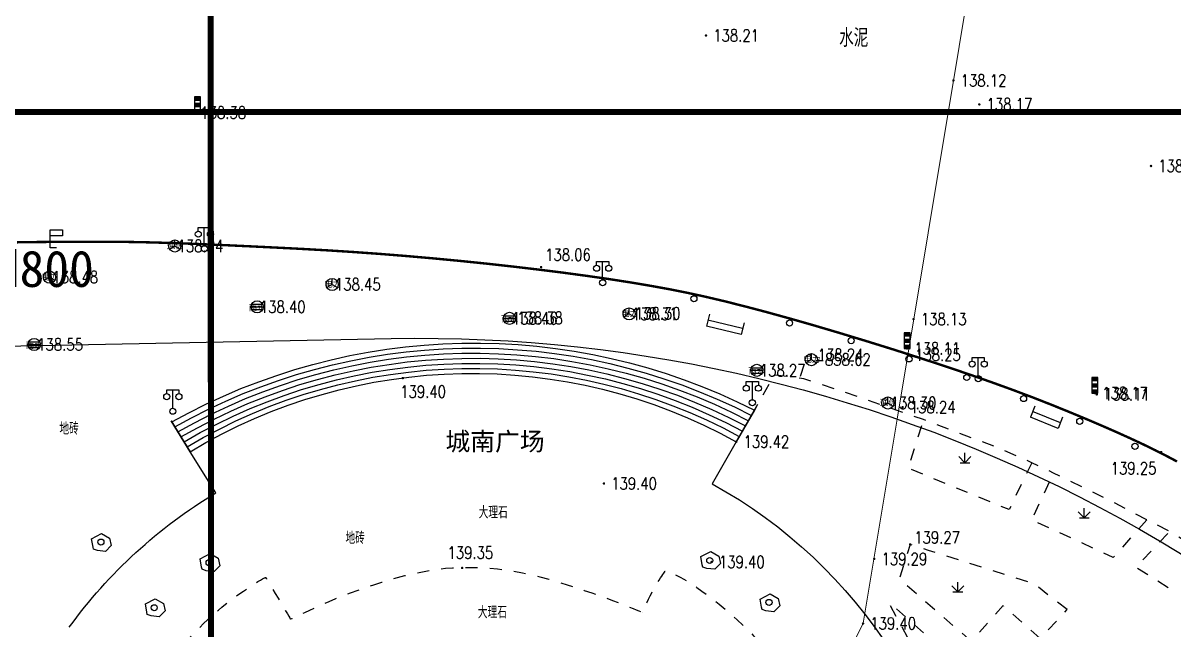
# Model space of a CAD drawing. Extents: x 529262 to 576451, y 2694391 to 2717535.
# Drawn here: x 566638.3 to 566733.2, y 2709630.8 to 2709680.9 of the extents above; entities that cross this region are included whole.
import ezdxf
from ezdxf.enums import TextEntityAlignment as Align
from ezdxf.xclip import XClip

# ---------------------------------------------------------------- set-up
doc = ezdxf.new("R2010")
doc.units = 0
doc.header["$XCLIPFRAME"] = 0
doc.linetypes.add('X6', pattern=[2, 1, -1])
for name, color, linetype in [('a红线图', 1, 'Continuous'), ('COMPONENT', 8, 'Continuous'), ('DLDW', 8, 'Continuous'), ('DLSS', 4, 'Continuous'), ('GCD', 8, 'Continuous'), ('GXYZ', 8, 'Continuous'), ('JMD', 8, 'Continuous'), ('PP-COM', 7, 'Continuous'), ('RD-中线', 40, 'Continuous'), ('RD-红线', 7, 'Continuous'), ('ZBTZ', 8, 'Continuous'), ('ZJ', 7, 'Continuous')]:
    doc.layers.add(name, color=color, linetype=linetype)
doc.layers.add('现状管道深度（物探资料）', color=2, linetype='Continuous', plot=False)
doc.styles.add('HZ', font='rs.shx', dxfattribs={"width": 0.8, "bigfont": 'hztxt.shx'})
doc.styles.get("Standard").update_dxf_attribs({"font": '', "height": 2.5, "bigfont": 'smfs.shx'})
doc.styles.add('宋体', font='', dxfattribs={"width": 0.75})
doc.styles.add('细等线体', font='', dxfattribs={"width": 0.8})
doc.styles.get('Standard').set_extended_font_data('FangSong_GB2312')
doc.styles.get('宋体').set_extended_font_data('SimSun')
doc.styles.get('细等线体').set_extended_font_data('FZXiDengXian-Z06S')
doc.linetypes.add('1161', pattern='A,0,[149,AAA.SHX,S=0.15,R=0,X=0,Y=0],-1.6', length=1.6)

# ---------------------------------------------------------------- blocks, each defined once
blk = doc.blocks.new('A$C19FD0107')
at = {"layer": 'RD-中线', "color": 8, "linetype": 'Continuous', "flags": 128}
for points in [[(-4490.734, 14139.438, 0), (-4490.29, 14139.417)], [(-3818.251, 14086.168, 0), (-3817.74, 14086.169)]]:
    blk.add_lwpolyline(points, format="xyb", dxfattribs=at)
at = {"layer": 'RD-红线', "color": 8, "linetype": 'Continuous', "flags": 128}
blk.add_lwpolyline([(-4537.78, 15260.222), (-4358.431, 15263.688), (-4329.322, 15264.251, -0.258529), (-4226.507, 15209.852), (-4206.587, 15179.325)], format="xyb", dxfattribs=at)
blk = doc.blocks.new('GC200')
at = {"linetype": 'Continuous', "const_width": 0.2, "flags": 128}
blk.add_lwpolyline([(-0.1, 0, 1), (0.1, 0, 1)], format="xyb", close=True, dxfattribs=at)
blk = doc.blocks.new('gc054')
at = {"color": 8}
for points in [[(-0.5, 0), (0, 0), (0.5, 0), (0.5, 2.6), (-0.5, 2.6), (-0.5, 0)], [(-0.5, 2.08), (0.5, 2.08)], [(-0.5, 1.56), (0.5, 1.56)], [(-0.5, 1.04), (0.5, 1.04)], [(-0.5, 0.52), (0.5, 0.52)]]:
    blk.add_lwpolyline(points, dxfattribs=at)
at = {"color": 8, "linetype": 'Continuous'}
for points in [[(0.5, 2.08), (0.5, 2.6), (-0.5, 2.6)], [(-0.5, 2.6), (-0.5, 2.08), (0.5, 2.08)], [(-0.5, 1.56), (-0.5, 1.04), (0.5, 1.04)], [(0.5, 1.56), (-0.5, 1.56), (0.5, 1.04)], [(0.5, 0), (0.5, 0.52), (-0.5, 0.52)], [(-0.5, 0.52), (0, 0), (0.5, 0)], [(-0.5, 0.52), (-0.5, 0), (0, 0)]]:
    blk.add_solid(points, dxfattribs=at)
blk = doc.blocks.new('gc097')
at = {"color": 8}
for p, q in [((-1, 2.9), (-1, 3.5)), ((-1, 3.5), (1, 3.5)), ((0, 0.5), (0, 3.5)), ((1, 3.5), (1, 2.9))]:
    blk.add_line(p, q, dxfattribs=at)
for centre in [(-1, 2.4), (1, 2.4), (0, 0)]:
    blk.add_circle(centre, 0.5, dxfattribs=at)
blk = doc.blocks.new('gc170')
at = {"color": 8, "linetype": 'Continuous'}
blk.add_circle((0, 0), 0.5, dxfattribs=at)
blk = doc.blocks.new('gc124')
at = {"color": 8}
for p, q in [((-1, 1), (0, 0)), ((-0.8, 0), (0.8, 0)), ((0, 0), (0, 1.6)), ((0, 0), (1, 1))]:
    blk.add_line(p, q, dxfattribs=at)
blk = doc.blocks.new('gc076')
at = {"color": 8}
for p, q in [((0, 0), (0, 3)), ((0, 3), (2, 3)), ((2, 2), (0, 2)), ((2, 3), (2, 2)), ((1, 0), (0, 0))]:
    blk.add_line(p, q, dxfattribs=at)
blk = doc.blocks.new('gcbj0103')
for p, q in [((-1, 0), (1, 0)), ((-0.9, 0.43), (0.9, 0.43)), ((-0.88, -0.47), (0.88, -0.47))]:
    blk.add_line(p, q)
blk.add_circle((0, 0), 1)
blk = doc.blocks.new('gcbj0107')
for q in [(-0.87, -0.5), (0, 1), (0.87, -0.5)]:
    blk.add_line((0, 0), q)
blk.add_circle((0, 0), 1)

msp = doc.modelspace()

# ---------------------------------------------------------------- linework, layer by layer
at = {"const_width": 0.5}
for points in [[(566139.325, 2710172.956), (565986.518, 2710172.842), (565986.681, 2709601.261), (566518.586, 2709601.552), (566518.485, 2709673.527), (566764.333, 2709673.513), (566764.12, 2710112.127), (566139.363, 2710109.398), (566139.316, 2710172.956)], [(566028.964, 2709839.461), (565876.265, 2709839.261), (565876.394, 2709267.88), (566408.228, 2709267.964), (566408.154, 2709339.933), (566653.935, 2709340), (566653.753, 2709778.668), (566028.899, 2709776.063), (566028.964, 2709839.461)]]:
    msp.add_lwpolyline(points, dxfattribs=at)
at = {"layer": 'a红线图', "color": 8, "linetype": 'Continuous', "lineweight": 0, "flags": 128}
msp.add_lwpolyline([(566640.215, 2709420.592), (566639.394, 2709439.134), (566650.551, 2709482.846), (566667.752, 2709540.108), (566678.845, 2709573.442), (566678.845, 2709573.442), (566689.312, 2709594.528), (566707.611, 2709631.396), (566710.408, 2709648.217), (566718.071, 2709694.303), (566739.511, 2709731.688)], dxfattribs=at)
msp.add_lwpolyline([(566640.215, 2709420.592), (566639.394, 2709439.134), (566650.551, 2709482.846), (566667.752, 2709540.108), (566678.845, 2709573.442), (566678.845, 2709573.442), (566689.312, 2709594.528), (566707.611, 2709631.396), (566710.408, 2709648.217), (566718.071, 2709694.303), (566739.511, 2709731.688)], dxfattribs=at)
msp.add_lwpolyline([(566640.215, 2709420.592), (566639.394, 2709439.134), (566650.551, 2709482.846), (566667.752, 2709540.108), (566678.845, 2709573.442), (566678.845, 2709573.442), (566689.312, 2709594.528), (566707.611, 2709631.396), (566710.408, 2709648.217), (566718.071, 2709694.303), (566739.511, 2709731.688)], dxfattribs=at)
msp.add_lwpolyline([(566640.215, 2709420.592), (566639.394, 2709439.134), (566650.551, 2709482.846), (566667.752, 2709540.108), (566678.845, 2709573.442), (566678.845, 2709573.442), (566689.312, 2709594.528), (566707.611, 2709631.396), (566710.408, 2709648.217), (566718.071, 2709694.303), (566739.511, 2709731.688)], dxfattribs=at)
at = {"layer": 'DLDW', "color": 252, "linetype": 'Continuous'}
for p, q in [((566694.919, 2709656.854), (566694.684, 2709655.882)), ((566694.919, 2709656.854), (566694.684, 2709655.882)), ((566697.542, 2709655.188), (566694.684, 2709655.882)), ((566697.542, 2709655.188), (566694.684, 2709655.882)), ((566697.659, 2709655.674), (566694.801, 2709656.368)), ((566697.659, 2709655.674), (566694.801, 2709656.368)), ((566697.777, 2709656.16), (566697.542, 2709655.188)), ((566697.777, 2709656.16), (566697.542, 2709655.188)), ((566721.759, 2709649.295), (566721.389, 2709648.366)), ((566721.759, 2709649.295), (566721.389, 2709648.366)), ((566723.684, 2709647.45), (566721.389, 2709648.366)), ((566723.684, 2709647.45), (566721.389, 2709648.366)), ((566723.869, 2709647.915), (566721.574, 2709648.831)), ((566723.869, 2709647.915), (566721.574, 2709648.831)), ((566724.055, 2709648.379), (566723.684, 2709647.45)), ((566724.055, 2709648.379), (566723.684, 2709647.45))]:
    msp.add_line(p, q, dxfattribs=at)
at = {"layer": 'DLSS', "linetype": 'Continuous', "const_width": 0.2, "elevation": 139.079, "flags": 128}
msp.add_lwpolyline([(566733.485, 2709644.723), (566732.571, 2709645.204), (566731.679, 2709645.657), (566730.706, 2709646.13), (566729.653, 2709646.622), (566728.519, 2709647.134), (566727.304, 2709647.666), (566726.009, 2709648.218), (566724.633, 2709648.789), (566723.176, 2709649.38), (566721.628, 2709649.987), (566719.977, 2709650.609), (566718.222, 2709651.244), (566716.365, 2709651.894), (566714.405, 2709652.557), (566712.341, 2709653.234), (566710.175, 2709653.926), (566707.905, 2709654.631), (566705.642, 2709655.317), (566703.496, 2709655.95), (566701.466, 2709656.529), (566699.552, 2709657.056), (566697.755, 2709657.529), (566696.074, 2709657.95), (566694.509, 2709658.317), (566693.061, 2709658.632), (566691.621, 2709658.917), (566690.078, 2709659.198), (566688.434, 2709659.475), (566686.688, 2709659.747), (566684.84, 2709660.014), (566682.89, 2709660.277), (566680.838, 2709660.535), (566678.684, 2709660.789), (566676.481, 2709661.032), (566674.282, 2709661.257), (566672.086, 2709661.465), (566669.894, 2709661.656), (566667.706, 2709661.83), (566665.52, 2709661.986), (566663.339, 2709662.125), (566661.16, 2709662.247), (566659.053, 2709662.354), (566657.082, 2709662.45), (566655.248, 2709662.536), (566653.552, 2709662.609), (566651.992, 2709662.672), (566650.57, 2709662.724), (566649.284, 2709662.764), (566648.136, 2709662.793), (566647, 2709662.813), (566645.752, 2709662.826), (566644.391, 2709662.832), (566642.918, 2709662.831), (566641.332, 2709662.822), (566639.634, 2709662.807), (566637.823, 2709662.784)], dxfattribs=at)
msp.add_lwpolyline([(566733.485, 2709644.723), (566732.571, 2709645.204), (566731.679, 2709645.657), (566730.706, 2709646.13), (566729.653, 2709646.622), (566728.519, 2709647.134), (566727.304, 2709647.666), (566726.009, 2709648.218), (566724.633, 2709648.789), (566723.176, 2709649.38), (566721.628, 2709649.987), (566719.977, 2709650.609), (566718.222, 2709651.244), (566716.365, 2709651.894), (566714.405, 2709652.557), (566712.341, 2709653.234), (566710.175, 2709653.926), (566707.905, 2709654.631), (566705.642, 2709655.317), (566703.496, 2709655.95), (566701.466, 2709656.529), (566699.552, 2709657.056), (566697.755, 2709657.529), (566696.074, 2709657.95), (566694.509, 2709658.317), (566693.061, 2709658.632), (566691.621, 2709658.917), (566690.078, 2709659.198), (566688.434, 2709659.475), (566686.688, 2709659.747), (566684.84, 2709660.014), (566682.89, 2709660.277), (566680.838, 2709660.535), (566678.684, 2709660.789), (566676.481, 2709661.032), (566674.282, 2709661.257), (566672.086, 2709661.465), (566669.894, 2709661.656), (566667.706, 2709661.83), (566665.52, 2709661.986), (566663.339, 2709662.125), (566661.16, 2709662.247), (566659.053, 2709662.354), (566657.082, 2709662.45), (566655.248, 2709662.536), (566653.552, 2709662.609), (566651.992, 2709662.672), (566650.57, 2709662.724), (566649.284, 2709662.764), (566648.136, 2709662.793), (566647, 2709662.813), (566645.752, 2709662.826), (566644.391, 2709662.832), (566642.918, 2709662.831), (566641.332, 2709662.822), (566639.634, 2709662.807), (566637.823, 2709662.784)], dxfattribs=at)
at = {"layer": 'DLSS', "linetype": 'X6', "flags": 128}
for points in [[(566734.473, 2709637.968), (566732.875, 2709638.962), (566730.993, 2709639.913), (566728.274, 2709641.336), (566723.311, 2709643.761), (566721.515, 2709644.625), (566718.79, 2709645.822), (566715.181, 2709647.175), (566712.58, 2709648.17), (566707.225, 2709650.046), (566702.709, 2709651.534), (566700.262, 2709651.86), (566698.906, 2709649.45), (566698.647, 2709648.948)], [(566734.473, 2709637.968), (566732.875, 2709638.962), (566730.993, 2709639.913), (566728.274, 2709641.336), (566723.311, 2709643.761), (566721.515, 2709644.625), (566718.79, 2709645.822), (566715.181, 2709647.175), (566712.58, 2709648.17), (566707.225, 2709650.046), (566702.709, 2709651.534), (566700.262, 2709651.86), (566698.906, 2709649.45), (566698.647, 2709648.948)], [(566651.519, 2709629.588), (566651.624, 2709629.706), (566652.057, 2709630.18), (566652.464, 2709630.616), (566652.846, 2709631.012), (566653.203, 2709631.37), (566653.534, 2709631.689), (566653.84, 2709631.968), (566654.133, 2709632.225), (566654.426, 2709632.476), (566654.72, 2709632.719), (566655.015, 2709632.956), (566655.31, 2709633.186), (566655.606, 2709633.41), (566655.902, 2709633.627), (566656.199, 2709633.837), (566656.484, 2709634.035), (566656.745, 2709634.214), (566656.982, 2709634.375), (566657.195, 2709634.517), (566657.383, 2709634.64), (566657.547, 2709634.745), (566657.687, 2709634.831), (566657.803, 2709634.899), (566657.902, 2709634.954), (566657.988, 2709635.002), (566658.064, 2709635.043), (566658.129, 2709635.077), (566658.182, 2709635.105), (566658.223, 2709635.126), (566658.254, 2709635.139), (566658.273, 2709635.146), (566658.286, 2709635.15), (566658.297, 2709635.153), (566658.306, 2709635.155), (566658.314, 2709635.157), (566658.32, 2709635.159), (566658.324, 2709635.16), (566658.327, 2709635.16), (566658.327, 2709635.161), (566658.343, 2709635.134), (566658.391, 2709635.054), (566658.471, 2709634.92), (566658.583, 2709634.733), (566658.727, 2709634.492), (566658.902, 2709634.198), (566659.11, 2709633.85), (566659.349, 2709633.449), (566659.589, 2709633.048), (566659.796, 2709632.7), (566659.972, 2709632.406), (566660.116, 2709632.166), (566660.227, 2709631.978), (566660.307, 2709631.845), (566660.355, 2709631.764), (566660.371, 2709631.738), (566660.371, 2709631.738), (566660.371, 2709631.738), (566660.371, 2709631.738), (566660.371, 2709631.738), (566660.371, 2709631.738), (566660.371, 2709631.738), (566660.371, 2709631.738), (566660.371, 2709631.738), (566660.404, 2709631.753), (566660.502, 2709631.799), (566660.666, 2709631.875), (566660.895, 2709631.981), (566661.189, 2709632.118), (566661.549, 2709632.286), (566661.974, 2709632.484), (566662.465, 2709632.712), (566662.997, 2709632.954), (566663.549, 2709633.193), (566664.119, 2709633.43), (566664.709, 2709633.664), (566665.316, 2709633.895), (566665.943, 2709634.123), (566666.589, 2709634.349), (566667.253, 2709634.572), (566667.918, 2709634.784), (566668.565, 2709634.98), (566669.195, 2709635.158), (566669.806, 2709635.318), (566670.401, 2709635.461), (566670.977, 2709635.587), (566671.536, 2709635.696), (566672.077, 2709635.787), (566672.616, 2709635.861), (566673.17, 2709635.92), (566673.738, 2709635.962), (566674.32, 2709635.988), (566674.916, 2709635.997), (566675.526, 2709635.991), (566676.151, 2709635.968), (566676.79, 2709635.929), (566677.443, 2709635.871), (566678.112, 2709635.788), (566678.795, 2709635.682), (566679.494, 2709635.551), (566680.208, 2709635.397), (566680.937, 2709635.219), (566681.681, 2709635.018), (566682.44, 2709634.792), (566683.189, 2709634.558), (566683.902, 2709634.329), (566684.581, 2709634.106), (566685.223, 2709633.888), (566685.831, 2709633.677), (566686.403, 2709633.471), (566686.94, 2709633.271), (566687.441, 2709633.076), (566687.895, 2709632.897), (566688.288, 2709632.741), (566688.62, 2709632.61), (566688.892, 2709632.502), (566689.104, 2709632.418), (566689.255, 2709632.358), (566689.346, 2709632.323), (566689.376, 2709632.311), (566689.376, 2709632.311), (566689.376, 2709632.311), (566689.376, 2709632.311), (566689.376, 2709632.311), (566689.376, 2709632.311), (566689.376, 2709632.311), (566689.376, 2709632.311), (566689.376, 2709632.311), (566689.384, 2709632.327), (566689.409, 2709632.378), (566689.451, 2709632.462), (566689.509, 2709632.58), (566689.584, 2709632.732), (566689.676, 2709632.917), (566689.785, 2709633.136), (566689.91, 2709633.389), (566690.042, 2709633.652), (566690.171, 2709633.902), (566690.297, 2709634.138), (566690.421, 2709634.362), (566690.542, 2709634.572), (566690.659, 2709634.769), (566690.774, 2709634.953), (566690.886, 2709635.124), (566690.99, 2709635.278), (566691.08, 2709635.412), (566691.156, 2709635.525), (566691.218, 2709635.617), (566691.267, 2709635.689), (566691.301, 2709635.74), (566691.322, 2709635.771), (566691.329, 2709635.781), (566691.329, 2709635.781), (566691.329, 2709635.781), (566691.329, 2709635.781), (566691.329, 2709635.781), (566691.329, 2709635.781), (566691.329, 2709635.781), (566691.329, 2709635.781), (566691.329, 2709635.781), (566691.347, 2709635.772), (566691.402, 2709635.745), (566691.493, 2709635.7), (566691.621, 2709635.636), (566691.785, 2709635.555), (566691.986, 2709635.455), (566692.223, 2709635.337), (566692.497, 2709635.201), (566692.803, 2709635.039), (566693.137, 2709634.843), (566693.499, 2709634.614), (566693.889, 2709634.35), (566694.308, 2709634.052), (566694.755, 2709633.721), (566695.23, 2709633.356), (566695.733, 2709632.956), (566696.243, 2709632.537), (566696.737, 2709632.113), (566697.215, 2709631.684), (566697.678, 2709631.249), (566698.125, 2709630.809), (566698.557, 2709630.364), (566698.973, 2709629.913), (566699.374, 2709629.458), (566699.784, 2709628.971), (566700.228, 2709628.427), (566700.706, 2709627.826), (566701.218, 2709627.168), (566701.764, 2709626.453), (566702.344, 2709625.681), (566702.958, 2709624.852), (566703.606, 2709623.966)], [(566651.519, 2709629.588), (566651.624, 2709629.706), (566652.057, 2709630.18), (566652.464, 2709630.616), (566652.846, 2709631.012), (566653.203, 2709631.37), (566653.534, 2709631.689), (566653.84, 2709631.968), (566654.133, 2709632.225), (566654.426, 2709632.476), (566654.72, 2709632.719), (566655.015, 2709632.956), (566655.31, 2709633.186), (566655.606, 2709633.41), (566655.902, 2709633.627), (566656.199, 2709633.837), (566656.484, 2709634.035), (566656.745, 2709634.214), (566656.982, 2709634.375), (566657.195, 2709634.517), (566657.383, 2709634.64), (566657.547, 2709634.745), (566657.687, 2709634.831), (566657.803, 2709634.899), (566657.902, 2709634.954), (566657.988, 2709635.002), (566658.064, 2709635.043), (566658.129, 2709635.077), (566658.182, 2709635.105), (566658.223, 2709635.126), (566658.254, 2709635.139), (566658.273, 2709635.146), (566658.286, 2709635.15), (566658.297, 2709635.153), (566658.306, 2709635.155), (566658.314, 2709635.157), (566658.32, 2709635.159), (566658.324, 2709635.16), (566658.327, 2709635.16), (566658.327, 2709635.161), (566658.343, 2709635.134), (566658.391, 2709635.054), (566658.471, 2709634.92), (566658.583, 2709634.733), (566658.727, 2709634.492), (566658.902, 2709634.198), (566659.11, 2709633.85), (566659.349, 2709633.449), (566659.589, 2709633.048), (566659.796, 2709632.7), (566659.972, 2709632.406), (566660.116, 2709632.166), (566660.227, 2709631.978), (566660.307, 2709631.845), (566660.355, 2709631.764), (566660.371, 2709631.738), (566660.371, 2709631.738), (566660.371, 2709631.738), (566660.371, 2709631.738), (566660.371, 2709631.738), (566660.371, 2709631.738), (566660.371, 2709631.738), (566660.371, 2709631.738), (566660.371, 2709631.738), (566660.404, 2709631.753), (566660.502, 2709631.799), (566660.666, 2709631.875), (566660.895, 2709631.981), (566661.189, 2709632.118), (566661.549, 2709632.286), (566661.974, 2709632.484), (566662.465, 2709632.712), (566662.997, 2709632.954), (566663.549, 2709633.193), (566664.119, 2709633.43), (566664.709, 2709633.664), (566665.316, 2709633.895), (566665.943, 2709634.123), (566666.589, 2709634.349), (566667.253, 2709634.572), (566667.918, 2709634.784), (566668.565, 2709634.98), (566669.195, 2709635.158), (566669.806, 2709635.318), (566670.401, 2709635.461), (566670.977, 2709635.587), (566671.536, 2709635.696), (566672.077, 2709635.787), (566672.616, 2709635.861), (566673.17, 2709635.92), (566673.738, 2709635.962), (566674.32, 2709635.988), (566674.916, 2709635.997), (566675.526, 2709635.991), (566676.151, 2709635.968), (566676.79, 2709635.929), (566677.443, 2709635.871), (566678.112, 2709635.788), (566678.795, 2709635.682), (566679.494, 2709635.551), (566680.208, 2709635.397), (566680.937, 2709635.219), (566681.681, 2709635.018), (566682.44, 2709634.792), (566683.189, 2709634.558), (566683.902, 2709634.329), (566684.581, 2709634.106), (566685.223, 2709633.888), (566685.831, 2709633.677), (566686.403, 2709633.471), (566686.94, 2709633.271), (566687.441, 2709633.076), (566687.895, 2709632.897), (566688.288, 2709632.741), (566688.62, 2709632.61), (566688.892, 2709632.502), (566689.104, 2709632.418), (566689.255, 2709632.358), (566689.346, 2709632.323), (566689.376, 2709632.311), (566689.376, 2709632.311), (566689.376, 2709632.311), (566689.376, 2709632.311), (566689.376, 2709632.311), (566689.376, 2709632.311), (566689.376, 2709632.311), (566689.376, 2709632.311), (566689.376, 2709632.311), (566689.384, 2709632.327), (566689.409, 2709632.378), (566689.451, 2709632.462), (566689.509, 2709632.58), (566689.584, 2709632.732), (566689.676, 2709632.917), (566689.785, 2709633.136), (566689.91, 2709633.389), (566690.042, 2709633.652), (566690.171, 2709633.902), (566690.297, 2709634.138), (566690.421, 2709634.362), (566690.542, 2709634.572), (566690.659, 2709634.769), (566690.774, 2709634.953), (566690.886, 2709635.124), (566690.99, 2709635.278), (566691.08, 2709635.412), (566691.156, 2709635.525), (566691.218, 2709635.617), (566691.267, 2709635.689), (566691.301, 2709635.74), (566691.322, 2709635.771), (566691.329, 2709635.781), (566691.329, 2709635.781), (566691.329, 2709635.781), (566691.329, 2709635.781), (566691.329, 2709635.781), (566691.329, 2709635.781), (566691.329, 2709635.781), (566691.329, 2709635.781), (566691.329, 2709635.781), (566691.347, 2709635.772), (566691.402, 2709635.745), (566691.493, 2709635.7), (566691.621, 2709635.636), (566691.785, 2709635.555), (566691.986, 2709635.455), (566692.223, 2709635.337), (566692.497, 2709635.201), (566692.803, 2709635.039), (566693.137, 2709634.843), (566693.499, 2709634.614), (566693.889, 2709634.35), (566694.308, 2709634.052), (566694.755, 2709633.721), (566695.23, 2709633.356), (566695.733, 2709632.956), (566696.243, 2709632.537), (566696.737, 2709632.113), (566697.215, 2709631.684), (566697.678, 2709631.249), (566698.125, 2709630.809), (566698.557, 2709630.364), (566698.973, 2709629.913), (566699.374, 2709629.458), (566699.784, 2709628.971), (566700.228, 2709628.427), (566700.706, 2709627.826), (566701.218, 2709627.168), (566701.764, 2709626.453), (566702.344, 2709625.681), (566702.958, 2709624.852), (566703.606, 2709623.966)]]:
    msp.add_lwpolyline(points, dxfattribs=at)
for points, elevation in [([(566721.515, 2709644.625), (566719.638, 2709640.754), (566711.314, 2709644.169), (566712.58, 2709648.17)], 138.301), ([(566721.515, 2709644.625), (566719.638, 2709640.754), (566711.314, 2709644.169), (566712.58, 2709648.17)], 138.301), ([(566730.993, 2709639.913), (566728.228, 2709636.819), (566721.509, 2709639.906), (566723.311, 2709643.761)], 138.476), ([(566730.993, 2709639.913), (566728.228, 2709636.819), (566721.509, 2709639.906), (566723.311, 2709643.761)], 138.476), ([(566732.764, 2709634.319), (566730.089, 2709635.997), (566732.875, 2709638.962)], 138.611), ([(566732.764, 2709634.319), (566730.089, 2709635.997), (566732.875, 2709638.962)], 138.611), ([(566726.519, 2709620.986), (566720.925, 2709625.708), (566719.044, 2709624.885), (566709.78, 2709633.086), (566709.745, 2709632.996), (566713.278, 2709626.597), (566715.926, 2709621.096), (566716.985, 2709617.551), (566717.78, 2709613.795), (566718.056, 2709612.775), (566722.735, 2709612.907)], 139.657), ([(566726.519, 2709620.986), (566720.925, 2709625.708), (566719.044, 2709624.885), (566709.78, 2709633.086), (566709.745, 2709632.996), (566713.278, 2709626.597), (566715.926, 2709621.096), (566716.985, 2709617.551), (566717.78, 2709613.795), (566718.056, 2709612.775), (566722.735, 2709612.907)], 139.657)]:
    msp.add_lwpolyline(points, dxfattribs=dict(at, elevation=elevation))
at = {"layer": 'DLSS', "linetype": 'X6', "elevation": 139.098, "flags": 128}
msp.add_lwpolyline([(566724.413, 2709632.514), (566721.681, 2709634.656), (566712.979, 2709637.401), (566711.481, 2709637.892), (566711.13, 2709636.822), (566710.587, 2709635.061), (566716.523, 2709629.906), (566719.145, 2709632.849), (566722.204, 2709630.138)], close=True, dxfattribs=at)
msp.add_lwpolyline([(566724.413, 2709632.514), (566721.681, 2709634.656), (566712.979, 2709637.401), (566711.481, 2709637.892), (566711.13, 2709636.822), (566710.587, 2709635.061), (566716.523, 2709629.906), (566719.145, 2709632.849), (566722.204, 2709630.138)], close=True, dxfattribs=at)
at = {"layer": 'JMD', "linetype": 'Continuous'}
for p, q in [((566692.737, 2709651.687), (566692.737, 2709651.687)), ((566692.737, 2709651.687), (566692.737, 2709651.687)), ((566697.138, 2709646.355), (566698.906, 2709649.45)), ((566697.138, 2709646.355), (566698.906, 2709649.45)), ((566698.65, 2709648.954), (566697.138, 2709646.355)), ((566698.65, 2709648.954), (566697.138, 2709646.355)), ((566698.65, 2709648.954), (566698.65, 2709648.954)), ((566698.65, 2709648.954), (566698.65, 2709648.954)), ((566652.101, 2709645.53), (566650.529, 2709648.066)), ((566650.529, 2709648.066), (566652.101, 2709645.53)), ((566652.101, 2709645.53), (566650.529, 2709648.066)), ((566650.529, 2709648.066), (566652.101, 2709645.53))]:
    msp.add_line(p, q, dxfattribs=at)
at = {"layer": 'JMD', "linetype": 'Continuous', "flags": 128}
for points in [[(566650.582, 2709647.98, -0.250185), (566698.647, 2709648.948, 0.332552)], [(566650.582, 2709647.98, -0.250185), (566698.647, 2709648.948, 0.332552)], [(566650.835, 2709647.572, -0.25284), (566698.395, 2709648.516, 0.332552)], [(566650.835, 2709647.572, -0.25284), (566698.395, 2709648.516, 0.332552)], [(566651.088, 2709647.164, -0.2556), (566698.144, 2709648.084, 0.332552)], [(566651.088, 2709647.164, -0.2556), (566698.144, 2709648.084, 0.332552)], [(566651.342, 2709646.755, -0.258473), (566697.892, 2709647.652, 0.332552)], [(566651.342, 2709646.755, -0.258473), (566697.892, 2709647.652, 0.332552)], [(566651.595, 2709646.347, -0.261466), (566697.641, 2709647.219, 0.332552)], [(566651.595, 2709646.347, -0.261466), (566697.641, 2709647.219, 0.332552)], [(566651.848, 2709645.938, -0.264585), (566697.389, 2709646.787, 0.332552)], [(566651.848, 2709645.938, -0.264585), (566697.389, 2709646.787, 0.332552)], [(566652.101, 2709645.53, -0.267839), (566697.138, 2709646.355, 0.332552)], [(566652.101, 2709645.53, -0.267839), (566697.138, 2709646.355, 0.332552)]]:
    msp.add_lwpolyline(points, format="xyb", dxfattribs=at)
at = {"layer": 'ZBTZ', "linetype": '1161', "flags": 128}
for points in [[(566697.138, 2709646.355), (566695.153, 2709642.882, -0.254872), (566716.294, 2709609.797), (566716.523, 2709599.642)], [(566697.138, 2709646.355), (566695.153, 2709642.882, -0.254872), (566716.294, 2709609.797), (566716.523, 2709599.642)], [(566642.132, 2709631.078, -0.100681), (566654.209, 2709642.13), (566652.101, 2709645.53)], [(566642.132, 2709631.078, -0.100681), (566654.209, 2709642.13), (566652.101, 2709645.53)]]:
    msp.add_lwpolyline(points, format="xyb", dxfattribs=at)
for points in [[(566644.087, 2709637.676), (566643.971, 2709638.355), (566644.788, 2709638.79), (566645.457, 2709638.406), (566645.594, 2709637.79), (566645.115, 2709637.311), (566644.452, 2709637.379), (566644.132, 2709637.493)], [(566644.087, 2709637.676), (566643.971, 2709638.355), (566644.788, 2709638.79), (566645.457, 2709638.406), (566645.594, 2709637.79), (566645.115, 2709637.311), (566644.452, 2709637.379), (566644.132, 2709637.493)], [(566653.047, 2709636.022), (566652.932, 2709636.702), (566653.748, 2709637.136), (566654.417, 2709636.752), (566654.555, 2709636.136), (566654.075, 2709635.657), (566653.413, 2709635.726), (566653.093, 2709635.84)], [(566653.047, 2709636.022), (566652.932, 2709636.702), (566653.748, 2709637.136), (566654.417, 2709636.752), (566654.555, 2709636.136), (566654.075, 2709635.657), (566653.413, 2709635.726), (566653.093, 2709635.84)], [(566694.332, 2709636.204), (566694.216, 2709636.884), (566695.033, 2709637.318), (566695.702, 2709636.934), (566695.839, 2709636.318), (566695.359, 2709635.839), (566694.697, 2709635.907), (566694.377, 2709636.022)], [(566694.332, 2709636.204), (566694.216, 2709636.884), (566695.033, 2709637.318), (566695.702, 2709636.934), (566695.839, 2709636.318), (566695.359, 2709635.839), (566694.697, 2709635.907), (566694.377, 2709636.022)], [(566699.218, 2709632.711), (566699.102, 2709633.391), (566699.919, 2709633.825), (566700.588, 2709633.441), (566700.725, 2709632.825), (566700.246, 2709632.346), (566699.583, 2709632.414), (566699.263, 2709632.528)], [(566699.218, 2709632.711), (566699.102, 2709633.391), (566699.919, 2709633.825), (566700.588, 2709633.441), (566700.725, 2709632.825), (566700.246, 2709632.346), (566699.583, 2709632.414), (566699.263, 2709632.528)], [(566648.517, 2709632.302), (566648.402, 2709632.981), (566649.218, 2709633.416), (566649.888, 2709633.032), (566650.025, 2709632.416), (566649.545, 2709631.937), (566648.883, 2709632.005), (566648.563, 2709632.119)], [(566648.517, 2709632.302), (566648.402, 2709632.981), (566649.218, 2709633.416), (566649.888, 2709633.032), (566650.025, 2709632.416), (566649.545, 2709631.937), (566648.883, 2709632.005), (566648.563, 2709632.119)]]:
    msp.add_lwpolyline(points, close=True, dxfattribs=at)

# ---------------------------------------------------------------- block references
at = {"layer": 'COMPONENT', "linetype": 'Continuous', "xscale": 0.5, "yscale": 0.5}
for name, p in [('gcbj0107', (566650.826, 2709662.476)), ('gcbj0107', (566640.501, 2709659.918)), ('gcbj0107', (566663.807, 2709659.314)), ('gcbj0103', (566657.626, 2709657.469)), ('gcbj0103', (566678.432, 2709656.515)), ('gcbj0107', (566688.299, 2709656.882)), ('gcbj0103', (566639.24, 2709654.36)), ('gcbj0103', (566698.829, 2709652.235)), ('gcbj0107', (566703.329, 2709653.115)), ('gcbj0107', (566709.633, 2709649.542))]:
    msp.add_blockref(name, p, dxfattribs=at)
at = {"layer": 'DLDW', "linetype": 'Continuous', "xscale": 0.5, "yscale": 0.5}
for p in [(566652.705, 2709673.461, 113.831), (566652.705, 2709673.461, 113.831), (566711.224, 2709654.035, 138.105), (566726.709, 2709650.354, 138.17)]:
    msp.add_blockref('gc054', p, dxfattribs=at)
at = {"layer": 'DLDW', "color": 252, "linetype": 'Continuous', "xscale": 0.5, "yscale": 0.5}
for p in [(566653.266, 2709662.255, 138.343), (566653.266, 2709662.255, 138.343), (566686.118, 2709659.449, 138.261), (566686.118, 2709659.449, 138.261), (566717.09, 2709651.545, 138.194), (566717.09, 2709651.545, 138.194), (566698.463, 2709649.562, 138.353), (566698.463, 2709649.562, 138.353), (566650.668, 2709648.866, 138.429), (566650.668, 2709648.866, 138.429)]:
    msp.add_blockref('gc097', p, dxfattribs=at)
at = {"layer": 'DLSS', "linetype": 'Continuous', "xscale": 0.5, "yscale": 0.5, "zscale": 0.5}
msp.add_blockref('gc076', (566640.563, 2709662.316), dxfattribs=at)
msp.add_blockref('gc076', (566640.563, 2709662.316), dxfattribs=at)
at = {"layer": 'GCD', "linetype": 'Continuous'}
ref = msp.add_blockref('GC200', (566694.64, 2709679.829, 138.213), dxfattribs=dict(at, xscale=0.5, yscale=0.5, zscale=0.5))
ref.add_attrib('height', '138.21', dxfattribs={"linetype": 'Continuous', "height": 1, "style": 'HZ', "width": 0.8}).set_placement((566695.24, 2709679.829, 138.213), align=Align.MIDDLE_LEFT)
ref = msp.add_blockref('GC200', (566694.64, 2709679.829, 138.213), dxfattribs=dict(at, xscale=0.5, yscale=0.5, zscale=0.5))
ref.add_attrib('height', '138.21', dxfattribs={"linetype": 'Continuous', "height": 1, "style": 'HZ', "width": 0.8}).set_placement((566695.24, 2709679.829, 138.213), align=Align.MIDDLE_LEFT)
ref = msp.add_blockref('GC200', (566715.046, 2709676.115, 138.12), dxfattribs=dict(at, xscale=0.5, yscale=0.5, zscale=0.5))
ref.add_attrib('height', '138.12', dxfattribs={"linetype": 'Continuous', "height": 1, "style": 'HZ', "width": 0.8}).set_placement((566715.646, 2709676.115, 138.12), align=Align.MIDDLE_LEFT)
ref = msp.add_blockref('GC200', (566717.181, 2709674.148, 138.174), dxfattribs=dict(at, xscale=0.5, yscale=0.5, zscale=0.5))
ref.add_attrib('height', '138.17', dxfattribs={"linetype": 'Continuous', "height": 1, "style": 'HZ', "width": 0.8}).set_placement((566717.781, 2709674.148, 138.174), align=Align.MIDDLE_LEFT)
ref = msp.add_blockref('GC200', (566717.181, 2709674.148, 138.174), dxfattribs=dict(at, xscale=0.5, yscale=0.5, zscale=0.5))
ref.add_attrib('height', '138.17', dxfattribs={"linetype": 'Continuous', "height": 1, "style": 'HZ', "width": 0.8}).set_placement((566717.781, 2709674.148, 138.174), align=Align.MIDDLE_LEFT)
ref = msp.add_blockref('GC200', (566652.701, 2709673.464, 138.377), dxfattribs=dict(at, xscale=0.1999999999534339, yscale=0.1999999999534339, zscale=0.1999999999534339))
ref.add_attrib('height', '138.38', dxfattribs={"linetype": 'Continuous', "height": 1, "style": 'HZ', "width": 0.8}).set_placement((566652.941, 2709673.464, 138.377), align=Align.MIDDLE_LEFT)
ref = msp.add_blockref('GC200', (566652.701, 2709673.464, 138.377), dxfattribs=dict(at, xscale=0.1999999999534339, yscale=0.1999999999534339, zscale=0.1999999999534339))
ref.add_attrib('height', '138.38', dxfattribs={"linetype": 'Continuous', "height": 1, "style": 'HZ', "width": 0.8}).set_placement((566652.941, 2709673.464, 138.377), align=Align.MIDDLE_LEFT)
ref = msp.add_blockref('GC200', (566731.342, 2709669.073, 138.234), dxfattribs=dict(at, xscale=0.5, yscale=0.5, zscale=0.5))
ref.add_attrib('height', '138.23', dxfattribs={"linetype": 'Continuous', "height": 1, "style": 'HZ', "width": 0.8}).set_placement((566731.942, 2709669.073, 138.234), align=Align.MIDDLE_LEFT)
ref = msp.add_blockref('GC200', (566731.342, 2709669.073, 138.234), dxfattribs=dict(at, xscale=0.5, yscale=0.5, zscale=0.5))
ref.add_attrib('height', '138.23', dxfattribs={"linetype": 'Continuous', "height": 1, "style": 'HZ', "width": 0.8}).set_placement((566731.942, 2709669.073, 138.234), align=Align.MIDDLE_LEFT)
ref = msp.add_blockref('GC200', (566650.822, 2709662.477, 138.236), dxfattribs=dict(at, xscale=0.1999999999534339, yscale=0.1999999999534339, zscale=0.1999999999534339))
ref.add_attrib('height', '138.24', dxfattribs={"linetype": 'Continuous', "height": 1, "style": 'HZ', "width": 0.8}).set_placement((566651.062, 2709662.477, 138.236), align=Align.MIDDLE_LEFT)
ref = msp.add_blockref('GC200', (566650.822, 2709662.477, 138.236), dxfattribs=dict(at, xscale=0.1999999999534339, yscale=0.1999999999534339, zscale=0.1999999999534339))
ref.add_attrib('height', '138.24', dxfattribs={"linetype": 'Continuous', "height": 1, "style": 'HZ', "width": 0.8}).set_placement((566651.062, 2709662.477, 138.236), align=Align.MIDDLE_LEFT)
ref = msp.add_blockref('GC200', (566681.039, 2709660.742, 138.06), dxfattribs=dict(at, xscale=0.5, yscale=0.5, zscale=0.5))
ref.add_attrib('height', '138.06', dxfattribs={"linetype": 'Continuous', "height": 1, "style": 'HZ', "width": 0.8}).set_placement((566681.373, 2709661.756, 138.06), align=Align.MIDDLE_LEFT)
ref = msp.add_blockref('GC200', (566681.039, 2709660.742, 138.06), dxfattribs=dict(at, xscale=0.5, yscale=0.5, zscale=0.5))
ref.add_attrib('height', '138.06', dxfattribs={"linetype": 'Continuous', "height": 1, "style": 'HZ', "width": 0.8}).set_placement((566681.373, 2709661.756, 138.06), align=Align.MIDDLE_LEFT)
ref = msp.add_blockref('GC200', (566640.498, 2709659.918, 138.476), dxfattribs=dict(at, xscale=0.1999999999534339, yscale=0.1999999999534339, zscale=0.1999999999534339))
ref.add_attrib('height', '138.48', dxfattribs={"linetype": 'Continuous', "height": 1, "style": 'HZ', "width": 0.8}).set_placement((566640.738, 2709659.918, 138.476), align=Align.MIDDLE_LEFT)
ref = msp.add_blockref('GC200', (566640.498, 2709659.918, 138.476), dxfattribs=dict(at, xscale=0.1999999999534339, yscale=0.1999999999534339, zscale=0.1999999999534339))
ref.add_attrib('height', '138.48', dxfattribs={"linetype": 'Continuous', "height": 1, "style": 'HZ', "width": 0.8}).set_placement((566640.738, 2709659.918, 138.476), align=Align.MIDDLE_LEFT)
ref = msp.add_blockref('GC200', (566663.801, 2709659.315, 138.453), dxfattribs=dict(at, xscale=0.1999999999534339, yscale=0.1999999999534339, zscale=0.1999999999534339))
ref.add_attrib('height', '138.45', dxfattribs={"linetype": 'Continuous', "height": 1, "style": 'HZ', "width": 0.8}).set_placement((566664.041, 2709659.315, 138.453), align=Align.MIDDLE_LEFT)
ref = msp.add_blockref('GC200', (566663.801, 2709659.315, 138.453), dxfattribs=dict(at, xscale=0.1999999999534339, yscale=0.1999999999534339, zscale=0.1999999999534339))
ref.add_attrib('height', '138.45', dxfattribs={"linetype": 'Continuous', "height": 1, "style": 'HZ', "width": 0.8}).set_placement((566664.041, 2709659.315, 138.453), align=Align.MIDDLE_LEFT)
ref = msp.add_blockref('GC200', (566657.61, 2709657.467, 138.4), dxfattribs=dict(at, xscale=0.1999999999534339, yscale=0.1999999999534339, zscale=0.1999999999534339))
ref.add_attrib('height', '138.40', dxfattribs={"linetype": 'Continuous', "height": 1, "style": 'HZ', "width": 0.8}).set_placement((566657.85, 2709657.467, 138.4), align=Align.MIDDLE_LEFT)
ref = msp.add_blockref('GC200', (566657.61, 2709657.467, 138.4), dxfattribs=dict(at, xscale=0.1999999999534339, yscale=0.1999999999534339, zscale=0.1999999999534339))
ref.add_attrib('height', '138.40', dxfattribs={"linetype": 'Continuous', "height": 1, "style": 'HZ', "width": 0.8}).set_placement((566657.85, 2709657.467, 138.4), align=Align.MIDDLE_LEFT)
ref = msp.add_blockref('GC200', (566678.399, 2709656.514, 138.458), dxfattribs=dict(at, xscale=0.1999999999534339, yscale=0.1999999999534339, zscale=0.1999999999534339))
ref.add_attrib('height', '138.46', dxfattribs={"linetype": 'Continuous', "height": 1, "style": 'HZ', "width": 0.8}).set_placement((566678.639, 2709656.514, 138.458), align=Align.MIDDLE_LEFT)
ref = msp.add_blockref('GC200', (566678.399, 2709656.514, 138.458), dxfattribs=dict(at, xscale=0.1999999999534339, yscale=0.1999999999534339, zscale=0.1999999999534339))
ref.add_attrib('height', '138.46', dxfattribs={"linetype": 'Continuous', "height": 1, "style": 'HZ', "width": 0.8}).set_placement((566678.639, 2709656.514, 138.458), align=Align.MIDDLE_LEFT)
ref = msp.add_blockref('GC200', (566678.465, 2709656.542, 138.383), dxfattribs=dict(at, xscale=0.5, yscale=0.5, zscale=0.5))
ref.add_attrib('height', '138.38', dxfattribs={"linetype": 'Continuous', "height": 1, "style": 'HZ', "width": 0.8}).set_placement((566679.065, 2709656.542, 138.383), align=Align.MIDDLE_LEFT)
ref = msp.add_blockref('GC200', (566678.465, 2709656.542, 138.383), dxfattribs=dict(at, xscale=0.5, yscale=0.5, zscale=0.5))
ref.add_attrib('height', '138.38', dxfattribs={"linetype": 'Continuous', "height": 1, "style": 'HZ', "width": 0.8}).set_placement((566679.065, 2709656.542, 138.383), align=Align.MIDDLE_LEFT)
ref = msp.add_blockref('GC200', (566688.17, 2709656.918, 138.299), dxfattribs=dict(at, xscale=0.5, yscale=0.5, zscale=0.5))
ref.add_attrib('height', '138.30', dxfattribs={"linetype": 'Continuous', "height": 1, "style": 'HZ', "width": 0.8}).set_placement((566688.77, 2709656.918, 138.299), align=Align.MIDDLE_LEFT)
ref = msp.add_blockref('GC200', (566688.17, 2709656.918, 138.299), dxfattribs=dict(at, xscale=0.5, yscale=0.5, zscale=0.5))
ref.add_attrib('height', '138.30', dxfattribs={"linetype": 'Continuous', "height": 1, "style": 'HZ', "width": 0.8}).set_placement((566688.77, 2709656.918, 138.299), align=Align.MIDDLE_LEFT)
ref = msp.add_blockref('GC200', (566688.289, 2709656.88, 138.314), dxfattribs=dict(at, xscale=0.1999999999534339, yscale=0.1999999999534339, zscale=0.1999999999534339))
ref.add_attrib('height', '138.31', dxfattribs={"linetype": 'Continuous', "height": 1, "style": 'HZ', "width": 0.8}).set_placement((566688.529, 2709656.88, 138.314), align=Align.MIDDLE_LEFT)
ref = msp.add_blockref('GC200', (566688.289, 2709656.88, 138.314), dxfattribs=dict(at, xscale=0.1999999999534339, yscale=0.1999999999534339, zscale=0.1999999999534339))
ref.add_attrib('height', '138.31', dxfattribs={"linetype": 'Continuous', "height": 1, "style": 'HZ', "width": 0.8}).set_placement((566688.529, 2709656.88, 138.314), align=Align.MIDDLE_LEFT)
ref = msp.add_blockref('GC200', (566711.76, 2709656.456, 138.127), dxfattribs=dict(at, xscale=0.5, yscale=0.5, zscale=0.5))
ref.add_attrib('height', '138.13', dxfattribs={"linetype": 'Continuous', "height": 1, "style": 'HZ', "width": 0.8}).set_placement((566712.36, 2709656.456, 138.127), align=Align.MIDDLE_LEFT)
ref = msp.add_blockref('GC200', (566639.249, 2709654.365, 138.55), dxfattribs=dict(at, xscale=0.1999999999534339, yscale=0.1999999999534339, zscale=0.1999999999534339))
ref.add_attrib('height', '138.55', dxfattribs={"linetype": 'Continuous', "height": 1, "style": 'HZ', "width": 0.8}).set_placement((566639.489, 2709654.365, 138.55), align=Align.MIDDLE_LEFT)
ref = msp.add_blockref('GC200', (566639.249, 2709654.365, 138.55), dxfattribs=dict(at, xscale=0.1999999999534339, yscale=0.1999999999534339, zscale=0.1999999999534339))
ref.add_attrib('height', '138.55', dxfattribs={"linetype": 'Continuous', "height": 1, "style": 'HZ', "width": 0.8}).set_placement((566639.489, 2709654.365, 138.55), align=Align.MIDDLE_LEFT)
ref = msp.add_blockref('GC200', (566703.253, 2709653.508, 138.24), dxfattribs=dict(at, xscale=0.5, yscale=0.5, zscale=0.5))
ref.add_attrib('height', '138.24', dxfattribs={"linetype": 'Continuous', "height": 1, "style": 'HZ', "width": 0.8}).set_placement((566703.853, 2709653.508, 138.24), align=Align.MIDDLE_LEFT)
ref = msp.add_blockref('GC200', (566703.253, 2709653.508, 138.24), dxfattribs=dict(at, xscale=0.5, yscale=0.5, zscale=0.5))
ref.add_attrib('height', '138.24', dxfattribs={"linetype": 'Continuous', "height": 1, "style": 'HZ', "width": 0.8}).set_placement((566703.853, 2709653.508, 138.24), align=Align.MIDDLE_LEFT)
ref = msp.add_blockref('GC200', (566711.224, 2709654.035, 138.105), dxfattribs=dict(at, xscale=0.5, yscale=0.5, zscale=0.5))
ref.add_attrib('height', '138.11', dxfattribs={"linetype": 'Continuous', "height": 1, "style": 'HZ', "width": 0.8}).set_placement((566711.824, 2709654.035, 138.105), align=Align.MIDDLE_LEFT)
ref = msp.add_blockref('GC200', (566711.284, 2709653.513, 138.25), dxfattribs=dict(at, xscale=0.5, yscale=0.5, zscale=0.5))
ref.add_attrib('height', '138.25', dxfattribs={"linetype": 'Continuous', "height": 1, "style": 'HZ', "width": 0.8}).set_placement((566711.884, 2709653.513, 138.25), align=Align.MIDDLE_LEFT)
ref = msp.add_blockref('GC200', (566698.84, 2709652.236, 138.273), dxfattribs=dict(at, xscale=0.1999999999534339, yscale=0.1999999999534339, zscale=0.1999999999534339))
ref.add_attrib('height', '138.27', dxfattribs={"linetype": 'Continuous', "height": 1, "style": 'HZ', "width": 0.8}).set_placement((566699.08, 2709652.236, 138.273), align=Align.MIDDLE_LEFT)
ref = msp.add_blockref('GC200', (566698.84, 2709652.236, 138.273), dxfattribs=dict(at, xscale=0.1999999999534339, yscale=0.1999999999534339, zscale=0.1999999999534339))
ref.add_attrib('height', '138.27', dxfattribs={"linetype": 'Continuous', "height": 1, "style": 'HZ', "width": 0.8}).set_placement((566699.08, 2709652.236, 138.273), align=Align.MIDDLE_LEFT)
ref = msp.add_blockref('GC200', (566703.322, 2709653.122, -858.623), dxfattribs=dict(at, xscale=0.1999999999534339, yscale=0.1999999999534339, zscale=0.1999999999534339))
ref.add_attrib('height', '-858.62', dxfattribs={"linetype": 'Continuous', "height": 1, "style": 'HZ', "width": 0.8}).set_placement((566703.562, 2709653.122, -858.623), align=Align.MIDDLE_LEFT)
ref = msp.add_blockref('GC200', (566703.322, 2709653.122, -858.623), dxfattribs=dict(at, xscale=0.1999999999534339, yscale=0.1999999999534339, zscale=0.1999999999534339))
ref.add_attrib('height', '-858.62', dxfattribs={"linetype": 'Continuous', "height": 1, "style": 'HZ', "width": 0.8}).set_placement((566703.562, 2709653.122, -858.623), align=Align.MIDDLE_LEFT)
ref = msp.add_blockref('GC200', (566669.639, 2709651.591, 139.402), dxfattribs=dict(at, xscale=0.5, yscale=0.5, zscale=0.5))
ref.add_attrib('height', '139.40', dxfattribs={"linetype": 'Continuous', "height": 1, "style": 'HZ', "width": 0.8}).set_placement((566669.425, 2709650.476, 139.402), align=Align.MIDDLE_LEFT)
ref = msp.add_blockref('GC200', (566669.639, 2709651.591, 139.402), dxfattribs=dict(at, xscale=0.5, yscale=0.5, zscale=0.5))
ref.add_attrib('height', '139.40', dxfattribs={"linetype": 'Continuous', "height": 1, "style": 'HZ', "width": 0.8}).set_placement((566669.425, 2709650.476, 139.402), align=Align.MIDDLE_LEFT)
ref = msp.add_blockref('GC200', (566726.709, 2709650.354, 138.17), dxfattribs=dict(at, xscale=0.5, yscale=0.5, zscale=0.5))
ref.add_attrib('height', '138.17', dxfattribs={"linetype": 'Continuous', "height": 1, "style": 'HZ', "width": 0.8}).set_placement((566727.309, 2709650.354, 138.17), align=Align.MIDDLE_LEFT)
ref = msp.add_blockref('GC200', (566709.631, 2709649.547, 138.304), dxfattribs=dict(at, xscale=0.1999999999534339, yscale=0.1999999999534339, zscale=0.1999999999534339))
ref.add_attrib('height', '138.30', dxfattribs={"linetype": 'Continuous', "height": 1, "style": 'HZ', "width": 0.8}).set_placement((566709.871, 2709649.547, 138.304), align=Align.MIDDLE_LEFT)
ref = msp.add_blockref('GC200', (566709.631, 2709649.547, 138.304), dxfattribs=dict(at, xscale=0.1999999999534339, yscale=0.1999999999534339, zscale=0.1999999999534339))
ref.add_attrib('height', '138.30', dxfattribs={"linetype": 'Continuous', "height": 1, "style": 'HZ', "width": 0.8}).set_placement((566709.871, 2709649.547, 138.304), align=Align.MIDDLE_LEFT)
ref = msp.add_blockref('GC200', (566726.866, 2709650.253, 138.113), dxfattribs=dict(at, xscale=0.5, yscale=0.5, zscale=0.5))
ref.add_attrib('height', '138.11', dxfattribs={"linetype": 'Continuous', "height": 1, "style": 'HZ', "width": 0.8}).set_placement((566727.466, 2709650.253, 138.113), align=Align.MIDDLE_LEFT)
ref = msp.add_blockref('GC200', (566726.866, 2709650.253, 138.113), dxfattribs=dict(at, xscale=0.5, yscale=0.5, zscale=0.5))
ref.add_attrib('height', '138.11', dxfattribs={"linetype": 'Continuous', "height": 1, "style": 'HZ', "width": 0.8}).set_placement((566727.466, 2709650.253, 138.113), align=Align.MIDDLE_LEFT)
ref = msp.add_blockref('GC200', (566710.852, 2709649.2, 138.24), dxfattribs=dict(at, xscale=0.5, yscale=0.5, zscale=0.5))
ref.add_attrib('height', '138.24', dxfattribs={"linetype": 'Continuous', "height": 1, "style": 'HZ', "width": 0.8}).set_placement((566711.452, 2709649.2, 138.24), align=Align.MIDDLE_LEFT)
ref = msp.add_blockref('GC200', (566710.852, 2709649.2, 138.24), dxfattribs=dict(at, xscale=0.5, yscale=0.5, zscale=0.5))
ref.add_attrib('height', '138.24', dxfattribs={"linetype": 'Continuous', "height": 1, "style": 'HZ', "width": 0.8}).set_placement((566711.452, 2709649.2, 138.24), align=Align.MIDDLE_LEFT)
ref = msp.add_blockref('GC200', (566697.138, 2709646.355, 139.416), dxfattribs=dict(at, xscale=0.5, yscale=0.5, zscale=0.5))
ref.add_attrib('height', '139.42', dxfattribs={"linetype": 'Continuous', "height": 1, "style": 'HZ', "width": 0.8}).set_placement((566697.738, 2709646.355, 139.416), align=Align.MIDDLE_LEFT)
ref = msp.add_blockref('GC200', (566697.138, 2709646.355, 139.416), dxfattribs=dict(at, xscale=0.5, yscale=0.5, zscale=0.5))
ref.add_attrib('height', '139.42', dxfattribs={"linetype": 'Continuous', "height": 1, "style": 'HZ', "width": 0.8}).set_placement((566697.738, 2709646.355, 139.416), align=Align.MIDDLE_LEFT)
ref = msp.add_blockref('GC200', (566732.179, 2709645.493, 139.247), dxfattribs=dict(at, xscale=0.5, yscale=0.5, zscale=0.5))
ref.add_attrib('height', '139.25', dxfattribs={"linetype": 'Continuous', "height": 1, "style": 'HZ', "width": 0.8}).set_placement((566728.017, 2709644.162, 139.247), align=Align.MIDDLE_LEFT)
ref = msp.add_blockref('GC200', (566732.179, 2709645.493, 139.247), dxfattribs=dict(at, xscale=0.5, yscale=0.5, zscale=0.5))
ref.add_attrib('height', '139.25', dxfattribs={"linetype": 'Continuous', "height": 1, "style": 'HZ', "width": 0.8}).set_placement((566728.017, 2709644.162, 139.247), align=Align.MIDDLE_LEFT)
ref = msp.add_blockref('GC200', (566686.223, 2709642.91, 139.4), dxfattribs=dict(at, xscale=0.5, yscale=0.5, zscale=0.5))
ref.add_attrib('height', '139.40', dxfattribs={"linetype": 'Continuous', "height": 1, "style": 'HZ', "width": 0.8}).set_placement((566686.823, 2709642.91, 139.4), align=Align.MIDDLE_LEFT)
ref = msp.add_blockref('GC200', (566686.223, 2709642.91, 139.4), dxfattribs=dict(at, xscale=0.5, yscale=0.5, zscale=0.5))
ref.add_attrib('height', '139.40', dxfattribs={"linetype": 'Continuous', "height": 1, "style": 'HZ', "width": 0.8}).set_placement((566686.823, 2709642.91, 139.4), align=Align.MIDDLE_LEFT)
ref = msp.add_blockref('GC200', (566711.482, 2709637.892, 139.269), dxfattribs=dict(at, xscale=0.5, yscale=0.5, zscale=0.5))
ref.add_attrib('height', '139.27', dxfattribs={"linetype": 'Continuous', "height": 1, "style": 'HZ', "width": 0.8}).set_placement((566711.815, 2709638.463, 139.269), align=Align.MIDDLE_LEFT)
ref = msp.add_blockref('GC200', (566711.482, 2709637.892, 139.269), dxfattribs=dict(at, xscale=0.5, yscale=0.5, zscale=0.5))
ref.add_attrib('height', '139.27', dxfattribs={"linetype": 'Continuous', "height": 1, "style": 'HZ', "width": 0.8}).set_placement((566711.815, 2709638.463, 139.269), align=Align.MIDDLE_LEFT)
ref = msp.add_blockref('GC200', (566674.529, 2709635.952, 139.347), dxfattribs=dict(at, xscale=0.5, yscale=0.5, zscale=0.5))
ref.add_attrib('height', '139.35', dxfattribs={"linetype": 'Continuous', "height": 1, "style": 'HZ', "width": 0.8}).set_placement((566673.321, 2709637.208, 139.347), align=Align.MIDDLE_LEFT)
ref = msp.add_blockref('GC200', (566674.529, 2709635.952, 139.347), dxfattribs=dict(at, xscale=0.5, yscale=0.5, zscale=0.5))
ref.add_attrib('height', '139.35', dxfattribs={"linetype": 'Continuous', "height": 1, "style": 'HZ', "width": 0.8}).set_placement((566673.321, 2709637.208, 139.347), align=Align.MIDDLE_LEFT)
ref = msp.add_blockref('GC200', (566695.108, 2709636.445, 139.397), dxfattribs=dict(at, xscale=0.5, yscale=0.5, zscale=0.5))
ref.add_attrib('height', '139.40', dxfattribs={"linetype": 'Continuous', "height": 1, "style": 'HZ', "width": 0.8}).set_placement((566695.708, 2709636.445, 139.397), align=Align.MIDDLE_LEFT)
ref = msp.add_blockref('GC200', (566695.108, 2709636.445, 139.397), dxfattribs=dict(at, xscale=0.5, yscale=0.5, zscale=0.5))
ref.add_attrib('height', '139.40', dxfattribs={"linetype": 'Continuous', "height": 1, "style": 'HZ', "width": 0.8}).set_placement((566695.708, 2709636.445, 139.397), align=Align.MIDDLE_LEFT)
ref = msp.add_blockref('GC200', (566708.518, 2709636.694, 139.292), dxfattribs=dict(at, xscale=0.5, yscale=0.5, zscale=0.5))
ref.add_attrib('height', '139.29', dxfattribs={"linetype": 'Continuous', "height": 1, "style": 'HZ', "width": 0.8}).set_placement((566709.118, 2709636.694, 139.292), align=Align.MIDDLE_LEFT)
ref = msp.add_blockref('GC200', (566707.591, 2709631.378, 139.396), dxfattribs=dict(at, xscale=0.5, yscale=0.5, zscale=0.5))
ref.add_attrib('height', '139.40', dxfattribs={"linetype": 'Continuous', "height": 1, "style": 'HZ', "width": 0.8}).set_placement((566708.191, 2709631.378, 139.396), align=Align.MIDDLE_LEFT)
at = {"layer": 'PP-COM'}
ref = msp.add_blockref('A$C19FD0107', (570997.993, 2694390.603), dxfattribs=at)
XClip(ref).set_block_clipping_path([(-9366.4383134884, 14428.6043910822), (-3328.4480743363, 17452.7484863754)])
at = {"layer": 'ZBTZ', "linetype": 'Continuous'}
for p, xscale, yscale, rotation in [((566693.648, 2709658.135), 0.4999999999895512, 0.4999999999895512, 164.3731388656364), ((566693.648, 2709658.135), 0.4999999999895512, 0.4999999999895512, 164.3731388656364), ((566701.529, 2709656.135), 0.4999999999895512, 0.4999999999895512, 164.3731388656364), ((566701.529, 2709656.135), 0.4999999999895512, 0.4999999999895512, 164.3731388656364), ((566706.613, 2709654.677), 0.499999999961009, 0.499999999961009, 162.7353026664036), ((566706.613, 2709654.677), 0.499999999961009, 0.499999999961009, 162.7353026664036), ((566711.382, 2709653.174), 0.5000000000041029, 0.5000000000041029, 162.1576957391707), ((566711.382, 2709653.174), 0.5000000000041029, 0.5000000000041029, 162.1576957391707), ((566716.141, 2709651.642), 0.5000000000041029, 0.5000000000041029, 162.1576957391707), ((566716.141, 2709651.642), 0.5000000000041029, 0.5000000000041029, 162.1576957391707), ((566720.831, 2709649.908), 0.4999999999720644, 0.4999999999720644, 159.5865541250718), ((566720.831, 2709649.908), 0.4999999999720644, 0.4999999999720644, 159.5865541250718), ((566725.463, 2709648.032), 0.4999999998965126, 0.4999999998965126, 156.2398260890498), ((566725.463, 2709648.032), 0.4999999998965126, 0.4999999998965126, 156.2398260890498), ((566730.019, 2709645.971), 0.4999999999116799, 0.4999999999116799, 155.2952167356625), ((566730.019, 2709645.971), 0.4999999999116799, 0.4999999999116799, 155.2952167356625)]:
    msp.add_blockref('gc170', p, dxfattribs=dict(at, xscale=xscale, yscale=yscale, rotation=rotation))
at = {"layer": 'ZBTZ', "linetype": 'Continuous', "xscale": 0.5, "yscale": 0.5}
for p in [(566715.993, 2709644.623), (566715.993, 2709644.623), (566725.832, 2709640.075), (566725.832, 2709640.075), (566715.408, 2709633.984), (566715.408, 2709633.984)]:
    msp.add_blockref('gc124', p, dxfattribs=at)
at = {"layer": 'ZBTZ', "linetype": 'Continuous', "xscale": 0.5000000002196922, "yscale": 0.5000000002196922, "zscale": 0.5000000002196922, "rotation": 271.2272972982042}
for p in [(566644.739, 2709638.083), (566644.739, 2709638.083), (566653.662, 2709636.391), (566653.662, 2709636.391), (566694.946, 2709636.565), (566694.946, 2709636.565), (566649.133, 2709632.669), (566649.133, 2709632.669), (566699.837, 2709633.111), (566699.837, 2709633.111)]:
    msp.add_blockref('gc170', p, dxfattribs=at)

# ---------------------------------------------------------------- texts
at = {"layer": 'GXYZ', "linetype": 'Continuous', "style": '宋体'}
for s, p in [('通信', (566650.87, 2709662.526)), ('电力', (566640.545, 2709659.969)), ('电力', (566663.851, 2709659.364)), ('雨水', (566657.628, 2709657.428)), ('雨水', (566678.434, 2709656.475)), ('电力', (566688.343, 2709656.932)), ('雨水', (566639.242, 2709654.32)), ('电力', (566703.373, 2709653.166)), ('雨水', (566698.831, 2709652.194)), ('通信', (566709.677, 2709649.592))]:
    msp.add_text(s, height=0.5, dxfattribs=at).set_placement(p, align=Align.MIDDLE)
at = {"layer": 'ZJ', "color": 8, "linetype": 'Continuous', "style": 'HZ', "width": 0.8}
for s, height, p in [('水泥', 1.5, (566706.82, 2709679.707)), ('水泥', 1.5, (566706.82, 2709679.707)), ('地砖', 1, (566642.114, 2709647.478)), ('地砖', 1, (566642.114, 2709647.478)), ('大理石', 1, (566677.093, 2709640.58)), ('大理石', 1, (566677.093, 2709640.58)), ('地砖', 1, (566665.706, 2709638.469)), ('地砖', 1, (566665.706, 2709638.469)), ('大理石', 1, (566677.026, 2709632.353)), ('大理石', 1, (566677.026, 2709632.353))]:
    msp.add_text(s, height=height, dxfattribs=at).set_placement(p, align=Align.MIDDLE)
at = {"layer": 'ZJ', "color": 8, "linetype": 'Continuous', "style": '细等线体'}
msp.add_text('城南广场', height=1.5, dxfattribs=at).set_placement((566677.243, 2709646.396), align=Align.MIDDLE)
msp.add_text('城南广场', height=1.5, dxfattribs=at).set_placement((566677.243, 2709646.396), align=Align.MIDDLE)
at = {"layer": '现状管道深度（物探资料）'}
msp.add_text('污水井深1.4m,d800', height=3, dxfattribs=at).set_placement((566626.79, 2709660.605), align=Align.MIDDLE_CENTER)

doc.saveas('drawing.dxf')
